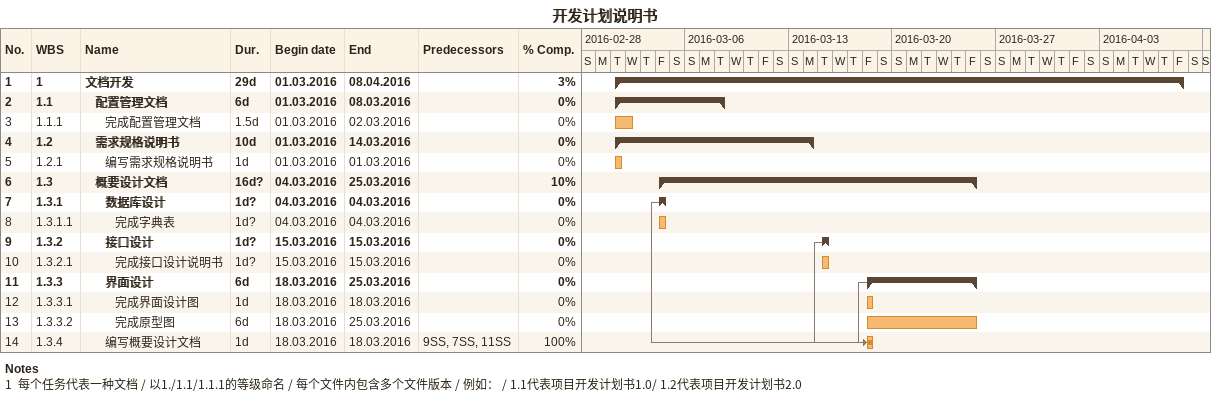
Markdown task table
开发计划说明书

| ID | WBS | Task | Duration | Start | Finish | Predecessors | % complete |
|---|---|---|---|---|---|---|---|
| 1 | 1 | **文档开发** | 29d | 2016-03-01 | 2016-04-08 |  | 3 |
| 2 | 1.1 | **配置管理文档** | 6d | 2016-03-01 | 2016-03-08 |  | 0 |
| 3 | 1.1.1 | 完成配置管理文档 | 1.5d | 2016-03-01 | 2016-03-02 |  | 0 |
| 4 | 1.2 | **需求规格说明书** | 10d | 2016-03-01 | 2016-03-14 |  | 0 |
| 5 | 1.2.1 | 编写需求规格说明书 | 1d | 2016-03-01 | 2016-03-01 |  | 0 |
| 6 | 1.3 | **概要设计文档** | 16d? | 2016-03-04 | 2016-03-25 |  | 10 |
| 7 | 1.3.1 | **数据库设计** | 1d? | 2016-03-04 | 2016-03-04 |  | 0 |
| 8 | 1.3.1.1 | 完成字典表 | 1d? | 2016-03-04 | 2016-03-04 |  | 0 |
| 9 | 1.3.2 | **接口设计** | 1d? | 2016-03-15 | 2016-03-15 |  | 0 |
| 10 | 1.3.2.1 | 完成接口设计说明书 | 1d? | 2016-03-15 | 2016-03-15 |  | 0 |
| 11 | 1.3.3 | **界面设计** | 6d | 2016-03-18 | 2016-03-25 |  | 0 |
| 12 | 1.3.3.1 | 完成界面设计图 | 1d | 2016-03-18 | 2016-03-18 |  | 0 |
| 13 | 1.3.3.2 | 完成原型图 | 6d | 2016-03-18 | 2016-03-25 |  | 0 |
| 14 | 1.3.4 | 编写概要设计文档 | 1d | 2016-03-18 | 2016-03-18 | 9SS, 7SS, 11SS | 100 |

Notes
- 1: 每个任务代表一种文档 / 以1./1.1/1.1.1的等级命名 / 每个文件内包含多个文件版本 / 例如： / 1.1代表项目开发计划书1.0/ 1.2代表项目开发计划书2.0
